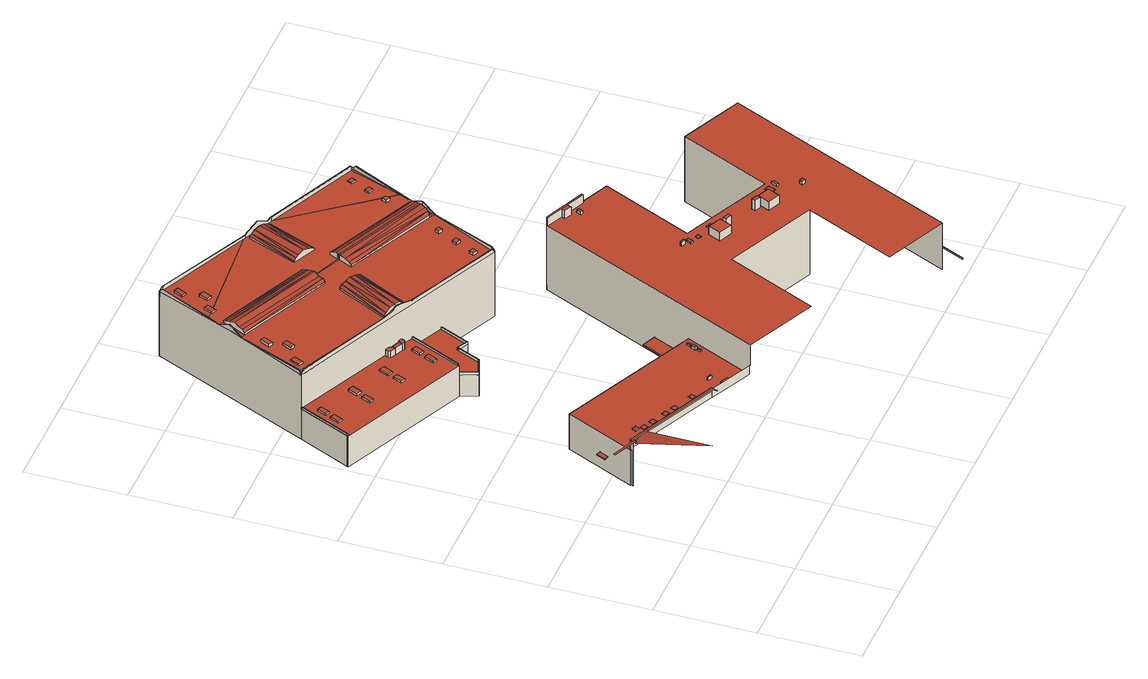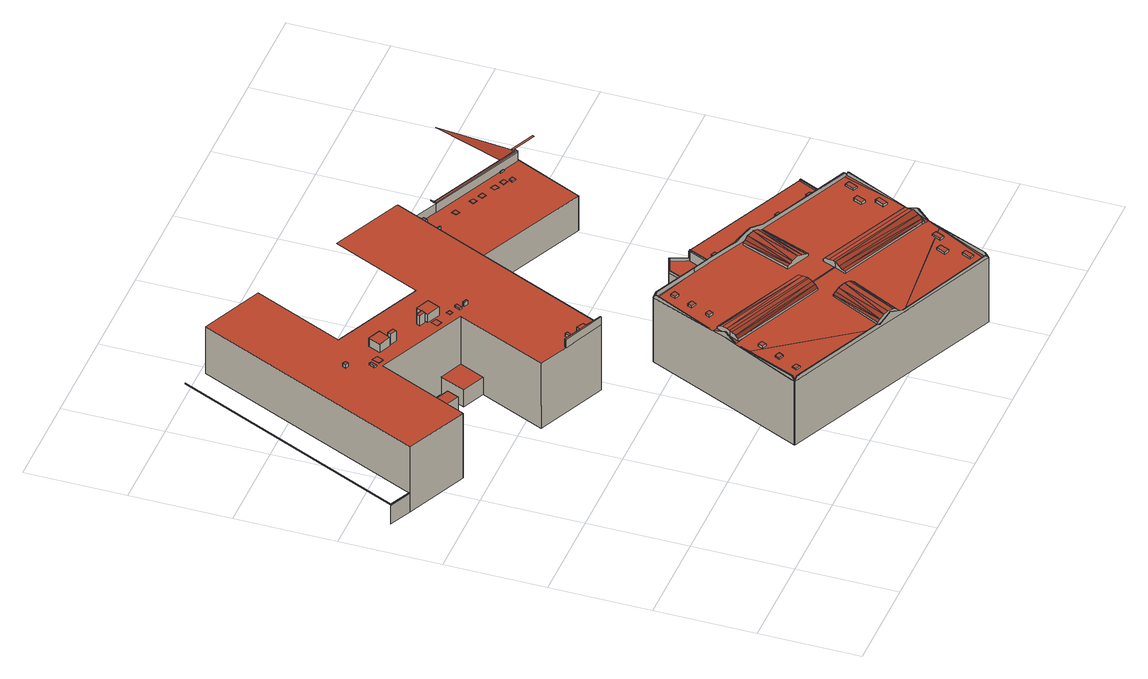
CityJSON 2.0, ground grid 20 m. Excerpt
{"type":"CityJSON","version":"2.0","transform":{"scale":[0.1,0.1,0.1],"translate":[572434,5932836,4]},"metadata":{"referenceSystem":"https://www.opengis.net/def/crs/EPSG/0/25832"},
"CityObjects":{
"building1":{"type":"Building","attributes":{"Grundfläche 2D":"19481.115884","Grundhöhe NN":"4.408"},"children":["building1-1","building1-2","building1-3","building1-4","building1-5","building1-6","building1-7","building1-8","building1-9","building1-10","building1-11","building1-12","building1-13","building1-14","building1-15","building1-16","building1-17","building1-18","building1-19","building1-20","building1-21","building1-22","building1-23","building1-24","building1-25","building1-26","building1-27","building1-28"],"geometry":[{"type":"MultiSurface","lod":"3","boundaries":[[[0,1,2,3]],[[4,5,6,7,0,3]],[[8,9,10,11,12]],[[6,5,13,14]],[[9,15,10]],[[15,9,8,16,17,18,19]],[[1,20,21,2]],[[15,19,18,22,23,24,25,26,11,10]],[[14,13,27,28,12,11,26,25,24,29,30]],[[31,7,6,32,33,34]],[[32,6,14,30]],[[35,20,1,0,7,31,34,33,36,37]],[[23,38,39,24]],[[40,32,30,29]],[[40,36,33,32]],[[41,37,36,40]],[[20,35,42,21]],[[43,44,45,46,47,48,42,35,37,41,49]],[[46,45,44,50,51,52,53,54,55,56,57,58,59,60,61,62,47]],[[53,52,63,64]],[[65,66,67,68]],[[67,66,69,70]],[[71,61,60,68,67,70]],[[66,65,72,69]],[[47,62,61,71,48]],[[73,72,65,68,60,59,74,75]],[[75,76,77,73]],[[78,76,75,74]],[[76,78,79,77]],[[74,59,58,80,79,78]],[[81,82,83,84,85,86]],[[87,88,86,85]],[[84,83,57,56,89,90]],[[57,83,91,92,80,58]],[[90,87,85,84]],[[91,93,94,92]],[[93,91,83,82]]],"semantics":{"surfaces":[{"type":"WallSurface"},{"type":"RoofSurface"}],"values":[0,0,0,0,1,1,0,0,1,0,0,1,0,0,0,0,0,0,1,0,1,0,0,0,0,0,0,1,0,0,1,0,0,0,0,0,0]}}]},
"building1-1":{"type":"BuildingInstallation","parents":["building1"],"geometry":[{"type":"MultiSurface","lod":"3","boundaries":[[[95,96,97,98]],[[34,99,98,97]],[[95,98,99,100]],[[100,31,96,95]],[[34,97,96,31]]],"semantics":{"surfaces":[{"type":"RoofSurface"},{"type":"WallSurface"}],"values":[0,1,1,1,1]}}]},
"building1-2":{"type":"BuildingInstallation","parents":["building1"],"geometry":[{"type":"MultiSurface","lod":"3","boundaries":[[[101,102,103,104]],[[105,106,103,102]],[[106,107,104,103]],[[107,108,101,104]],[[108,105,102,101]],[[105,108,107,106]]],"semantics":{"surfaces":[{"type":"RoofSurface"},{"type":"WallSurface"},{"type":"OuterCeilingSurface"}],"values":[0,1,1,1,1,2]}}]},
"building1-3":{"type":"BuildingInstallation","parents":["building1"],"geometry":[{"type":"MultiSurface","lod":"3","boundaries":[[[109,110,111,112,113]],[[111,110,114,115]],[[112,111,115,116]],[[117,109,113,112,116,118]],[[110,109,117,114]]],"semantics":{"surfaces":[{"type":"RoofSurface"},{"type":"WallSurface"}],"values":[0,1,1,1,1]}}]},
"building1-4":{"type":"BuildingInstallation","parents":["building1"],"geometry":[{"type":"MultiSurface","lod":"3","boundaries":[[[119,120,121,122,123]],[[124,121,120,119,125,126]],[[122,121,124,127]],[[123,122,127,128]],[[119,123,128,125]]],"semantics":{"surfaces":[{"type":"RoofSurface"},{"type":"WallSurface"}],"values":[0,1,1,1,1]}}]},
"building1-5":{"type":"BuildingInstallation","parents":["building1"],"geometry":[{"type":"MultiSurface","lod":"3","boundaries":[[[129,130,131,132]],[[132,131,133,134]],[[131,130,135,133]],[[129,132,134,136]],[[130,129,136,135]]],"semantics":{"surfaces":[{"type":"RoofSurface"},{"type":"WallSurface"}],"values":[0,1,1,1,1]}}]},
"building1-6":{"type":"BuildingInstallation","parents":["building1"],"geometry":[{"type":"MultiSurface","lod":"3","boundaries":[[[137,138,139,140]],[[141,142,140,139]],[[142,143,137,140]],[[138,137,143,144]],[[139,138,144,141]]],"semantics":{"surfaces":[{"type":"RoofSurface"},{"type":"WallSurface"}],"values":[0,1,1,1,1]}}]},
"building1-7":{"type":"BuildingInstallation","parents":["building1"],"geometry":[{"type":"MultiSurface","lod":"3","boundaries":[[[145,146,147,148]],[[148,147,149,150]],[[151,149,147,146]],[[150,152,145,148]],[[146,145,152,151]]],"semantics":{"surfaces":[{"type":"RoofSurface"},{"type":"WallSurface"}],"values":[0,1,1,1,1]}}]},
"building1-8":{"type":"BuildingInstallation","parents":["building1"],"geometry":[{"type":"MultiSurface","lod":"3","boundaries":[[[153,154,155,156]],[[155,154,157,158]],[[156,155,158,159]],[[153,156,159,160]],[[154,153,160,157]]],"semantics":{"surfaces":[{"type":"RoofSurface"},{"type":"WallSurface"}],"values":[0,1,1,1,1]}}]},
"building1-9":{"type":"BuildingInstallation","parents":["building1"],"geometry":[{"type":"MultiSurface","lod":"3","boundaries":[[[161,162,163,164,165]],[[166,167,162,161]],[[163,162,167,168]],[[168,169,170,165,164,163]],[[161,165,170,166]]],"semantics":{"surfaces":[{"type":"RoofSurface"},{"type":"WallSurface"}],"values":[0,1,1,1,1]}}]},
"building1-10":{"type":"BuildingInstallation","parents":["building1"],"geometry":[{"type":"MultiSurface","lod":"3","boundaries":[[[171,172,173,174]],[[174,173,175,176]],[[171,174,176,177]],[[172,171,177,178]],[[173,172,178,175]]],"semantics":{"surfaces":[{"type":"RoofSurface"},{"type":"WallSurface"}],"values":[0,1,1,1,1]}}]},
"building1-11":{"type":"BuildingInstallation","parents":["building1"],"geometry":[{"type":"MultiSurface","lod":"3","boundaries":[[[179,180,181,182]],[[182,181,183,184]],[[179,182,184,185]],[[180,179,185,186]],[[181,180,186,183]]],"semantics":{"surfaces":[{"type":"RoofSurface"},{"type":"WallSurface"}],"values":[0,1,1,1,1]}}]},
"building1-12":{"type":"BuildingInstallation","parents":["building1"],"geometry":[{"type":"MultiSurface","lod":"3","boundaries":[[[187,188,189,190]],[[190,189,191,192]],[[187,190,192,193]],[[188,187,193,194]],[[189,188,194,191]]],"semantics":{"surfaces":[{"type":"RoofSurface"},{"type":"WallSurface"}],"values":[0,1,1,1,1]}}]},
"building1-13":{"type":"BuildingInstallation","parents":["building1"],"geometry":[{"type":"MultiSurface","lod":"3","boundaries":[[[195,196,197,198]],[[197,196,199,200]],[[198,197,200,201]],[[195,198,201,202]],[[196,195,202,199]]],"semantics":{"surfaces":[{"type":"RoofSurface"},{"type":"WallSurface"}],"values":[0,1,1,1,1]}}]},
"building1-14":{"type":"BuildingInstallation","parents":["building1"],"geometry":[{"type":"MultiSurface","lod":"3","boundaries":[[[203,204,205,206]],[[207,208,206,205]],[[208,209,203,206]],[[209,210,204,203]],[[210,207,205,204]],[[210,209,208,207]]],"semantics":{"surfaces":[{"type":"RoofSurface"},{"type":"WallSurface"},{"type":"OuterCeilingSurface"}],"values":[0,1,1,1,1,2]}}]},
"building1-15":{"type":"BuildingInstallation","parents":["building1"],"geometry":[{"type":"MultiSurface","lod":"3","boundaries":[[[211,212,213,214]],[[214,213,215,216]],[[211,214,216,217]],[[212,211,217,218]],[[213,212,218,215]]],"semantics":{"surfaces":[{"type":"RoofSurface"},{"type":"WallSurface"}],"values":[0,1,1,1,1]}}]},
"building1-16":{"type":"BuildingInstallation","parents":["building1"],"geometry":[{"type":"MultiSurface","lod":"3","boundaries":[[[219,220,221,222]],[[222,221,223,224]],[[219,222,224,225]],[[220,219,225,226]],[[221,220,226,223]]],"semantics":{"surfaces":[{"type":"RoofSurface"},{"type":"WallSurface"}],"values":[0,1,1,1,1]}}]},
"building1-17":{"type":"BuildingInstallation","parents":["building1"],"geometry":[{"type":"MultiSurface","lod":"3","boundaries":[[[227,228,229,230]],[[228,227,231,232]],[[230,229,233,234]],[[227,230,234,231]],[[229,228,232,233]]],"semantics":{"surfaces":[{"type":"RoofSurface"},{"type":"WallSurface"}],"values":[0,1,1,1,1]}}]},
"building1-18":{"type":"BuildingInstallation","parents":["building1"],"geometry":[{"type":"MultiSurface","lod":"3","boundaries":[[[235,236,237,238]],[[238,237,239,240]],[[240,241,235,238]],[[241,242,236,235]],[[242,239,237,236]]],"semantics":{"surfaces":[{"type":"RoofSurface"},{"type":"WallSurface"}],"values":[0,1,1,1,1]}}]},
"building1-19":{"type":"BuildingInstallation","parents":["building1"],"geometry":[{"type":"MultiSurface","lod":"3","boundaries":[[[243,244,245,246]],[[247,248,246,245]],[[243,246,248,249]],[[249,250,244,243]],[[245,244,250,247]]],"semantics":{"surfaces":[{"type":"RoofSurface"},{"type":"WallSurface"}],"values":[0,1,1,1,1]}}]},
"building1-20":{"type":"BuildingInstallation","parents":["building1"],"geometry":[{"type":"MultiSurface","lod":"3","boundaries":[[[251,252,253,254]],[[254,253,255,256]],[[251,254,256,257]],[[252,251,257,258]],[[253,252,258,255]]],"semantics":{"surfaces":[{"type":"RoofSurface"},{"type":"WallSurface"}],"values":[0,1,1,1,1]}}]},
"building1-21":{"type":"BuildingInstallation","parents":["building1"],"geometry":[{"type":"MultiSurface","lod":"3","boundaries":[[[259,260,261,262]],[[263,264,259,262]],[[260,259,264,265]],[[265,266,261,260]]],"semantics":{"surfaces":[{"type":"RoofSurface"},{"type":"WallSurface"}],"values":[0,1,1,1]}}]},
"building1-22":{"type":"BuildingInstallation","parents":["building1"],"geometry":[{"type":"MultiSurface","lod":"3","boundaries":[[[261,267,268,269,270,262]],[[62,47,269,268]],[[47,46,270,269]],[[263,262,270,46]],[[261,266,271,267]],[[271,62,268,267]]],"semantics":{"surfaces":[{"type":"RoofSurface"},{"type":"WallSurface"}],"values":[0,1,1,1,1,1]}}]},
"building1-23":{"type":"BuildingInstallation","parents":["building1"],"geometry":[{"type":"MultiSurface","lod":"3","boundaries":[[[272,273,274,275]],[[276,277,275,274]],[[272,275,277,278]],[[278,279,273,272]],[[274,273,279,276]]],"semantics":{"surfaces":[{"type":"RoofSurface"},{"type":"WallSurface"}],"values":[0,1,1,1,1]}}]},
"building1-24":{"type":"BuildingInstallation","parents":["building1"],"geometry":[{"type":"MultiSurface","lod":"3","boundaries":[[[280,281,282,283]],[[283,282,284,285]],[[280,283,285,286]],[[281,280,286,287]],[[282,281,287,284]]],"semantics":{"surfaces":[{"type":"RoofSurface"},{"type":"WallSurface"}],"values":[0,1,1,1,1]}}]},
"building1-25":{"type":"BuildingInstallation","parents":["building1"],"geometry":[{"type":"MultiSurface","lod":"3","boundaries":[[[288,289,290,291]],[[292,293,289,288]],[[293,294,290,289]],[[291,290,294,295]],[[288,291,295,292]]],"semantics":{"surfaces":[{"type":"RoofSurface"},{"type":"WallSurface"}],"values":[0,1,1,1,1]}}]},
"building1-26":{"type":"BuildingInstallation","parents":["building1"],"geometry":[{"type":"MultiSurface","lod":"3","boundaries":[[[296,297,298,299]],[[299,298,300,301]],[[296,299,301,302]],[[297,296,302,303]],[[298,297,303,300]]],"semantics":{"surfaces":[{"type":"RoofSurface"},{"type":"WallSurface"}],"values":[0,1,1,1,1]}}]},
"building1-27":{"type":"BuildingInstallation","parents":["building1"],"geometry":[{"type":"MultiSurface","lod":"3","boundaries":[[[304,305,306,307]],[[307,306,308,309]],[[304,307,309,310]],[[305,304,310,311]],[[306,305,311,308]]],"semantics":{"surfaces":[{"type":"RoofSurface"},{"type":"WallSurface"}],"values":[0,1,1,1,1]}}]},
"building1-28":{"type":"BuildingInstallation","parents":["building1"],"geometry":[{"type":"MultiSurface","lod":"3","boundaries":[[[312,313,314,315]],[[315,314,316,317]],[[312,315,317,318]],[[313,312,318,319]],[[314,313,319,316]]],"semantics":{"surfaces":[{"type":"RoofSurface"},{"type":"WallSurface"}],"values":[0,1,1,1,1]}}]},
"building2":{"type":"Building","attributes":{"Grundfläche 2D":"2195.588853","Grundhöhe NN":"4.599"},"children":["building2-1","building2-2","building2-3","building2-4","building2-5","building2-6","building2-7","building2-8","building2-9","building2-10","building2-11","building2-12","building2-13","building2-14","building2-15","building2-16","building2-17","building2-18","building2-19","building2-20","building2-21","building2-22","building2-23","building2-24","building2-25","building2-26","building2-27","building2-28","building2-29","building2-30"],"geometry":[{"type":"Solid","lod":"3","boundaries":[[[[320,321,322]],[[323,324,321,320]],[[325,326,323,320]],[[325,327,328,326]],[[329,330,328,327]],[[331,332,330]],[[332,328,330]],[[333,334,331]],[[334,332,331]],[[335,336,333]],[[336,334,333]],[[337,334,336]],[[338,339,340,341,342,343]],[[344,345,346]],[[346,345,347,342]],[[348,339,344]],[[342,347,345,339,338,343]],[[339,345,344]],[[349,350,351]],[[349,352,350]],[[353,354,355,356]],[[357,354,353]],[[358,359,360,361,349,351,362,363,364,365,348,344,366,344,346,354,357],[367,368,369,370]],[[358,357,371]],[[371,357,353]],[[372,373,371,353,356,355]],[[373,372,355,374,375,371]],[[376,377,378,360,359,358,379,380,381]],[[381,380,379,382,383]],[[384,385,381,383,382,386,387]],[[386,388,389,390,391,392,393]],[[390,389,388,394,395,396,391]],[[397,398,399,400,401,402,403,350,352,404,405,406,384,387,386,393,407,393,392,391,408,409,410,411,412,413,414,415,416],[417,418,419,420,421,422]],[[397,416,415,423,424,425,398]],[[426,399,427,428,429]],[[399,426,429,430,401,400]],[[428,427,431,432,429]],[[364,433,429,432,431,348,365]],[[434,435,436]],[[434,437,435]],[[438,439,440,441]],[[440,437,441]],[[442,443,438]],[[443,439,438]],[[444,445,442]],[[446,445,444]],[[442,445,446,447,445,443]],[[435,437,440]],[[448,449,450]],[[451,449,448]],[[452,453,451]],[[453,449,451]],[[454,455,456,452]],[[456,453,452]],[[457,458,455]],[[456,455,458]],[[459,460,457]],[[460,458,457]],[[461,460,459]],[[462,460,461]],[[463,464,465]],[[466,467,463]],[[467,468,464,463]],[[466,469,470,471,472,473]],[[473,467,466]],[[471,474,475,472]],[[476,475,474]],[[477,478,476]],[[479,475,476]],[[479,476,478]],[[477,480,481,478]],[[482,478,481]],[[483,478,482]],[[484,485,486,487,488,489,490,491,492,493,494,495,496,497,498]],[[499,500,501,502,503,504,505,506,507]],[[508,509,510,511]],[[406,405,404,352,349,330,329,327,325,320,322]],[[349,361,335,333,331,330]],[[361,360,336,335]],[[337,336,360,378]],[[378,377,376,381,385,324,323,326,328,332,334,337]],[[406,322,321,324,385,384]],[[367,370,434,436]],[[442,438,441,437,434,370,369,446,444]],[[369,368,447,446]],[[440,439,443,445,447,368,367,436,435]],[[448,450,422,421]],[[421,420,419,418,461,459,457,455,454,452,451,448]],[[418,417,462,461]],[[458,460,462,417,422,450,449,453,456]],[[463,465,363,362,469,466]],[[362,351,470,469]],[[471,470,351,350]],[[480,477,476,474,471,350,403]],[[403,402,401,482,481,480]],[[482,401,430,483]],[[475,479,478,483,430,429,472]],[[473,472,429,433,468,467]],[[433,364,363,465,464,468]],[[341,340,512,513]],[[374,355,354,346,342,341,513,514]],[[515,516,492,517,395,394,388,386,382,379,358,371,375,374,514,518]],[[488,487,486,485,484,498,497,499,507,506,519,520,521,424,423,415,414,413,412,411,410,409,408,391,396,395,517,492,491,490,489]],[[522,512,340,339,348,431,427,399,398,425,424,521,523]],[[502,501,524,525]],[[503,502,525,526]],[[509,504,503,526,527,510]],[[528,505,504,509,508,529]],[[506,505,528,519]],[[511,510,527,530]],[[508,511,530,529]],[[494,493,531,532]],[[495,494,532,524,501,533]],[[500,534,496,495,533,501]],[[534,496,534,500]],[[496,534,500,499,497]],[[493,492,516,531]],[[526,525,524,532,531,516,515,518,514,513,512,522,523,521,520,519,528,529,530,527]]]],"semantics":{"surfaces":[{"type":"RoofSurface"},{"type":"WallSurface"},{"type":"GroundSurface"}],"values":[[0,0,0,0,0,0,0,0,0,0,0,0,0,0,0,0,0,0,0,0,0,0,0,0,0,0,0,0,0,0,0,0,0,0,0,0,0,0,0,0,0,0,0,0,0,0,0,0,0,0,0,0,0,0,0,0,0,0,0,0,0,0,0,0,0,0,0,0,0,0,0,0,0,0,0,0,1,1,1,1,1,1,1,1,1,1,1,1,1,1,1,1,1,1,1,1,1,1,1,1,1,1,1,1,1,1,1,1,1,1,1,1,1,1,1,1,1,2]]}}]},
"building2-1":{"type":"BuildingInstallation","parents":["building2"],"geometry":[{"type":"MultiSurface","lod":"3","boundaries":[[[535,536,537]],[[538,536,535]],[[539,538,535]],[[539,399,400,540,538]],[[399,541,542,543,400]],[[541,544,348,365,545,542]],[[546,547,548]],[[546,548,348]],[[348,548,366,365]],[[549,547,546]],[[550,551,546]],[[552,551,550]],[[549,546,551]],[[424,425,398,399,539,535,537]],[[431,348,544,541,399,427]],[[340,550,546,348,339]],[[551,552,553,338,345,547,549]],[[345,344,548,547]],[[344,366,365,366,548]],[[432,428,542,545,365]],[[426,400,543,542,428]],[[397,538,540,400,540]],[[536,538,397,554]]],"semantics":{"surfaces":[{"type":"RoofSurface"},{"type":"WallSurface"}],"values":[0,0,0,0,0,0,0,0,0,0,0,0,0,1,1,1,1,1,1,1,1,1,1]}}]},
"building2-2":{"type":"BuildingInstallation","parents":["building2"],"geometry":[{"type":"MultiSurface","lod":"3","boundaries":[[[555,556,557]],[[558,559,555]],[[559,556,555]],[[559,558,560]],[[560,558,358,561]],[[358,562,561]],[[563,358,564,565,359]],[[358,563,566,562]],[[564,567,387,568,569]],[[569,565,564]],[[567,386,387]],[[570,571,572,386]],[[386,572,573,387]],[[574,575,570]],[[576,575,574]],[[575,571,570]],[[577,576,574]],[[374,375,371,358,558,555,557]],[[382,386,567,564,358,379]],[[394,395,577,574,570,386,388]],[[578,389,393,572,571,575,576]],[[393,573,387,573,572]],[[383,380,579,359,563,359,565,569,568,387]],[[357,562,566,563,566]],[[357,353,561,562]],[[373,580,556,559,560,561,353,581]]],"semantics":{"surfaces":[{"type":"RoofSurface"},{"type":"WallSurface"}],"values":[0,0,0,0,0,0,0,0,0,0,0,0,0,0,0,0,0,1,1,1,1,1,1,1,1,1]}}]},
"building2-3":{"type":"BuildingInstallation","parents":["building2"],"geometry":[{"type":"MultiSurface","lod":"3","boundaries":[[[582,583,584,585]],[[585,584,586,587]],[[582,585,587,588]],[[583,582,588,589]],[[584,583,589,586]]],"semantics":{"surfaces":[{"type":"RoofSurface"},{"type":"WallSurface"}],"values":[0,1,1,1,1]}}]},
"building2-4":{"type":"BuildingInstallation","parents":["building2"],"geometry":[{"type":"MultiSurface","lod":"3","boundaries":[[[590,591,592,593]],[[593,592,594,595]],[[590,593,595,596]],[[591,590,596,597]],[[592,591,597,594]]],"semantics":{"surfaces":[{"type":"RoofSurface"},{"type":"WallSurface"}],"values":[0,1,1,1,1]}}]},
"building2-5":{"type":"BuildingInstallation","parents":["building2"],"geometry":[{"type":"MultiSurface","lod":"3","boundaries":[[[598,599,600,601,602]],[[603,600,599,604]],[[603,605,601,600]],[[605,606,602,601]],[[606,607,604,599,598,602]]],"semantics":{"surfaces":[{"type":"RoofSurface"},{"type":"WallSurface"}],"values":[0,1,1,1,1]}}]},
"building2-6":{"type":"BuildingInstallation","parents":["building2"],"geometry":[{"type":"MultiSurface","lod":"3","boundaries":[[[608,609,610,611]],[[611,610,612,613]],[[608,611,613,614]],[[609,608,614,615]],[[610,609,615,612]]],"semantics":{"surfaces":[{"type":"RoofSurface"},{"type":"WallSurface"}],"values":[0,1,1,1,1]}}]},
"building2-7":{"type":"BuildingInstallation","parents":["building2"],"geometry":[{"type":"MultiSurface","lod":"3","boundaries":[[[536,616,537]],[[536,617,616]],[[616,617,618]],[[618,617,619,620,621,622,623,624,625]],[[623,626,627,628,629,630,631,632,633,624]],[[634,635,636,637,638,639,630,629]],[[637,636,640,641,642]],[[643,642,641]],[[576,644,643]],[[644,642,643]],[[577,644,576]],[[554,416,619,617,536]],[[640,636,635,634,629,628,627,626,623,622,621,620,619,416,645,646,647,648,649,650,407,392,390,578,576,643,641]],[[625,624,633,632,631,630,639,638,637,642,644,577,395,396,391,408,409,410,411,412,413,414,415,423,424,537,616,618]]],"semantics":{"surfaces":[{"type":"RoofSurface"},{"type":"WallSurface"}],"values":[0,0,0,0,0,0,0,0,0,0,0,1,1,1]}}]},
"building2-8":{"type":"BuildingInstallation","parents":["building2"],"geometry":[{"type":"MultiSurface","lod":"3","boundaries":[[[651,652,653,654]],[[654,653,655,656]],[[651,654,656,657]],[[652,651,657,658]],[[653,652,658,655]]],"semantics":{"surfaces":[{"type":"RoofSurface"},{"type":"WallSurface"}],"values":[0,1,1,1,1]}}]},
"building2-9":{"type":"BuildingInstallation","parents":["building2"],"geometry":[{"type":"MultiSurface","lod":"3","boundaries":[[[659,660,661,662]],[[662,661,663,664]],[[659,662,664,665]],[[660,659,665,666]],[[661,660,666,663]]],"semantics":{"surfaces":[{"type":"RoofSurface"},{"type":"WallSurface"}],"values":[0,1,1,1,1]}}]},
"building2-10":{"type":"BuildingInstallation","parents":["building2"],"geometry":[{"type":"MultiSurface","lod":"3","boundaries":[[[667,668,669,670]],[[670,669,671,672]],[[667,670,672,673]],[[668,667,673,674]],[[669,668,674,671]]],"semantics":{"surfaces":[{"type":"RoofSurface"},{"type":"WallSurface"}],"values":[0,1,1,1,1]}}]},
"building2-11":{"type":"BuildingInstallation","parents":["building2"],"geometry":[{"type":"MultiSurface","lod":"3","boundaries":[[[675,676,677,678]],[[678,677,679,680]],[[675,678,680,681]],[[676,675,681,682]],[[677,676,682,679]]],"semantics":{"surfaces":[{"type":"RoofSurface"},{"type":"WallSurface"}],"values":[0,1,1,1,1]}}]},
"building2-12":{"type":"BuildingInstallation","parents":["building2"],"geometry":[{"type":"MultiSurface","lod":"3","boundaries":[[[683,684,685,686]],[[686,685,687,688]],[[683,686,688,689]],[[684,683,689,690]],[[685,684,690,687]]],"semantics":{"surfaces":[{"type":"RoofSurface"},{"type":"WallSurface"}],"values":[0,1,1,1,1]}}]},
"building2-13":{"type":"BuildingInstallation","parents":["building2"],"geometry":[{"type":"MultiSurface","lod":"3","boundaries":[[[691,692,693,694]],[[694,693,695,696]],[[691,694,696,697]],[[692,691,697,698]],[[693,692,698,695]]],"semantics":{"surfaces":[{"type":"RoofSurface"},{"type":"WallSurface"}],"values":[0,1,1,1,1]}}]},
"building2-14":{"type":"BuildingInstallation","parents":["building2"],"geometry":[{"type":"MultiSurface","lod":"3","boundaries":[[[699,700,701,702]],[[702,701,703,704]],[[699,702,704,705]],[[700,699,705,706]],[[701,700,706,703]]],"semantics":{"surfaces":[{"type":"RoofSurface"},{"type":"WallSurface"}],"values":[0,1,1,1,1]}}]},
"building2-15":{"type":"BuildingInstallation","parents":["building2"],"geometry":[{"type":"MultiSurface","lod":"3","boundaries":[[[550,707,552]],[[707,708,552]],[[709,708,707]],[[710,708,709]],[[709,711,712,710]],[[711,713,714,712]],[[715,716,713]],[[716,714,713]],[[715,717,718,716]],[[717,719,720,721,718]],[[722,723,719]],[[720,719,723]],[[557,556,722]],[[556,723,722]],[[340,341,707,550]],[[719,717,715,713,711,709,707,341,342,346,354,355,374,557,722]],[[720,723,556,580,372,356]],[[718,721,720,356,724]],[[716,718,724,725,712,714]],[[347,710,712,725]],[[347,343,553,552,708,710]]],"semantics":{"surfaces":[{"type":"RoofSurface"},{"type":"WallSurface"}],"values":[0,0,0,0,0,0,0,0,0,0,0,0,0,0,1,1,1,1,1,1,1]}}]},
"building2-16":{"type":"BuildingInstallation","parents":["building2"],"geometry":[{"type":"MultiSurface","lod":"3","boundaries":[[[726,727,728,729,534,533,730,731,732,733,734,735]],[[501,502,730,533]],[[502,503,731,730]],[[503,504,732,731]],[[504,505,733,732]],[[505,506,734,733]],[[507,735,734,506]],[[507,736,726,735]],[[736,737,727,726]],[[737,738,728,727]],[[729,728,738,739]],[[739,500,534,729]],[[534,500,501,533]]],"semantics":{"surfaces":[{"type":"RoofSurface"},{"type":"WallSurface"}],"values":[0,1,1,1,1,1,1,1,1,1,1,1,1]}}]},
"building2-17":{"type":"BuildingInstallation","parents":["building2"],"geometry":[{"type":"MultiSurface","lod":"3","boundaries":[[[740,741,742,743]],[[743,742,744,745]],[[745,746,740,743]],[[741,740,746,747]],[[747,744,742,741]]],"semantics":{"surfaces":[{"type":"RoofSurface"},{"type":"WallSurface"}],"values":[0,1,1,1,1]}}]},
"building2-18":{"type":"BuildingInstallation","parents":["building2"],"geometry":[{"type":"MultiSurface","lod":"3","boundaries":[[[748,749,750,751]],[[751,750,752,753]],[[748,751,753,754]],[[749,748,754,755]],[[750,749,755,752]]],"semantics":{"surfaces":[{"type":"RoofSurface"},{"type":"WallSurface"}],"values":[0,1,1,1,1]}}]},
"building2-19":{"type":"BuildingInstallation","parents":["building2"],"geometry":[{"type":"MultiSurface","lod":"3","boundaries":[[[756,757,758,759]],[[759,758,760,761]],[[756,759,761,762]],[[757,756,762,763]],[[758,757,763,760]]],"semantics":{"surfaces":[{"type":"RoofSurface"},{"type":"WallSurface"}],"values":[0,1,1,1,1]}}]},
"building2-20":{"type":"BuildingInstallation","parents":["building2"],"geometry":[{"type":"MultiSurface","lod":"3","boundaries":[[[764,765,766,767,768]],[[498,484,766,765,764,497]],[[767,766,484,769]],[[769,496,768,767]],[[496,497,764,768]]],"semantics":{"surfaces":[{"type":"RoofSurface"},{"type":"WallSurface"}],"values":[0,1,1,1,1]}}]},
"building2-21":{"type":"BuildingInstallation","parents":["building2"],"geometry":[{"type":"MultiSurface","lod":"3","boundaries":[[[770,771,772,773,774,775,776]],[[775,774,777,778]],[[778,489,776,775]],[[489,490,770,776]],[[490,779,771,770]],[[779,780,772,771]],[[773,772,780,781]]],"semantics":{"surfaces":[{"type":"RoofSurface"},{"type":"WallSurface"}],"values":[0,1,1,1,1,1,1]}}]},
"building2-22":{"type":"BuildingInstallation","parents":["building2"],"geometry":[{"type":"MultiSurface","lod":"3","boundaries":[[[782,783,784,785]],[[785,784,786,787]],[[782,785,787,788]],[[783,782,788,789]],[[784,783,789,786]]],"semantics":{"surfaces":[{"type":"RoofSurface"},{"type":"WallSurface"}],"values":[0,1,1,1,1]}}]},
"building2-23":{"type":"BuildingInstallation","parents":["building2"],"geometry":[{"type":"MultiSurface","lod":"3","boundaries":[[[790,791,792,793]],[[774,773,793,792]],[[794,790,793,773,781]],[[777,774,792,791,795]]],"semantics":{"surfaces":[{"type":"RoofSurface"},{"type":"WallSurface"}],"values":[0,1,1,1]}}]},
"building2-24":{"type":"BuildingInstallation","parents":["building2"],"geometry":[{"type":"MultiSurface","lod":"3","boundaries":[[[796,797,798,799]],[[799,798,800,801]],[[796,799,801,802]],[[797,796,802,803]],[[803,800,798,797]]],"semantics":{"surfaces":[{"type":"RoofSurface"},{"type":"WallSurface"}],"values":[0,1,1,1,1]}}]},
"building2-25":{"type":"BuildingInstallation","parents":["building2"],"geometry":[{"type":"MultiSurface","lod":"3","boundaries":[[[804,805,806,807]],[[807,806,808,809]],[[804,807,809,810]],[[805,804,810,811]],[[806,805,811,808]]],"semantics":{"surfaces":[{"type":"RoofSurface"},{"type":"WallSurface"}],"values":[0,1,1,1,1]}}]},
"building2-26":{"type":"BuildingInstallation","parents":["building2"],"geometry":[{"type":"MultiSurface","lod":"3","boundaries":[[[812,813,814,790,815,816]],[[790,814,791]],[[791,814,817,795]],[[815,790,794,818]],[[816,815,818,819]],[[819,485,812,816]],[[486,813,812,485]],[[814,813,486,817]]],"semantics":{"surfaces":[{"type":"RoofSurface"},{"type":"WallSurface"}],"values":[0,0,1,1,1,1,1,1]}}]},
"building2-27":{"type":"BuildingInstallation","parents":["building2"],"geometry":[{"type":"MultiSurface","lod":"3","boundaries":[[[820,821,822,823]],[[823,822,824,825]],[[820,823,825,826]],[[821,820,826,827]],[[822,821,827,824]]],"semantics":{"surfaces":[{"type":"RoofSurface"},{"type":"WallSurface"}],"values":[0,1,1,1,1]}}]},
"building2-28":{"type":"BuildingInstallation","parents":["building2"],"geometry":[{"type":"MultiSurface","lod":"3","boundaries":[[[828,829,830,831]],[[831,830,832,833]],[[828,831,833,834]],[[829,828,834,835]],[[830,829,835,832]]],"semantics":{"surfaces":[{"type":"RoofSurface"},{"type":"WallSurface"}],"values":[0,1,1,1,1]}}]},
"building2-29":{"type":"BuildingInstallation","parents":["building2"],"geometry":[{"type":"MultiSurface","lod":"3","boundaries":[[[517,836,837,838]],[[492,517,838,491]],[[492,493,836,517]],[[493,839,837,836]],[[838,837,839,491]]],"semantics":{"surfaces":[{"type":"RoofSurface"},{"type":"WallSurface"}],"values":[0,1,1,1,1]}}]},
"building2-30":{"type":"BuildingInstallation","parents":["building2"],"geometry":[{"type":"MultiSurface","lod":"3","boundaries":[[[840,841,842,843]],[[843,842,844,845]],[[840,843,845,846]],[[841,840,846,847]],[[842,841,847,844]]],"semantics":{"surfaces":[{"type":"RoofSurface"},{"type":"WallSurface"}],"values":[0,1,1,1,1]}}]},
"building3":{"type":"Building","attributes":{"Grundfläche 2D":"16.885355","Grundhöhe NN":"4.408"},"geometry":[{"type":"Solid","lod":"3","boundaries":[[[[848,849,850,851]],[[852,853,851,850]],[[853,854,848,851]],[[854,855,849,848]],[[855,852,850,849]],[[855,854,853,852]]]],"semantics":{"surfaces":[{"type":"RoofSurface"},{"type":"WallSurface"},{"type":"GroundSurface"}],"values":[[0,1,1,1,1,2]]}}]}
},
"vertices":[
[134,359,83],[132,360,83],[132,360,4],[134,359,4],[132,355,4],[132,355,102],[136,363,102],[136,363,83],[134,350,102],[136,354,102],[138,357,102],[138,357,105],[134,350,105],[132,355,105],[136,363,105],[151,351,102],[132,351,102],[144,209,124],[170,342,103],[169,343,103],[196,500,83],[196,500,4],[179,338,103],[326,271,102],[326,271,105],[170,342,105],[169,343,105],[85,376,105],[84,373,105],[328,275,105],[328,276,105],[171,347,83],[328,276,102],[328,276,83],[179,343,83],[476,373,83],[328,275,83],[414,235,83],[323,264,104],[323,264,105],[328,275,102],[414,235,102],[476,373,4],[413,233,105],[413,233,151],[414,235,151],[620,693,151],[622,696,151],[622,696,4],[414,235,105],[415,232,151],[556,168,151],[638,349,151],[822,266,151],[741,84,151],[864,29,151],[866,29,151],[1074,493,151],[949,549,151],[867,367,151],[683,450,151],[765,632,151],[706,659,151],[638,349,4],[822,266,4],[730,429,43],[753,480,43],[706,501,43],[683,450,43],[753,480,4],[706,501,4],[765,632,4],[730,429,4],[821,388,4],[867,367,43],[821,388,43],[843,439,43],[843,439,4],[890,418,43],[890,418,4],[949,549,4],[909,5,47],[1120,472,47],[1074,493,47],[1073,491,47],[1117,471,47],[907,5,47],[1117,471,45],[907,5,45],[866,29,45],[1073,491,45],[1074,493,45],[1074,493,4],[1120,472,45],[1120,472,4],
[172,350,86],[171,347,86],[179,343,86],[181,346,86],[181,346,83],[172,350,83],
[155,433,39],[147,414,39],[156,412,39],[164,430,39],[147,414,37],[156,412,37],[164,430,37],[155,433,37],
[199,375,86],[191,378,86],[188,371,86],[196,368,86],[196,369,86],[191,378,83],[188,371,83],[196,368,83],[199,375,83],[196,369,83],
[201,367,84],[201,366,84],[197,358,84],[207,354,84],[211,363,84],[197,358,83],[201,367,83],[201,366,83],[207,354,83],[211,363,83],
[227,344,84],[231,353,84],[222,358,84],[218,349,84],[222,358,83],[218,349,83],[231,353,83],[227,344,83],
[258,331,84],[261,340,84],[252,344,84],[248,335,84],[252,344,83],[248,335,83],[258,331,83],[261,340,83],
[278,321,84],[282,330,84],[273,334,84],[269,325,84],[273,334,83],[269,325,83],[282,330,83],[278,321,83],
[320,303,84],[323,312,84],[315,316,84],[311,306,84],[323,312,83],[315,316,83],[311,306,83],[320,303,83],
[365,272,93],[362,264,93],[376,257,93],[379,264,93],[380,265,93],[365,272,83],[362,264,83],[376,257,83],[379,264,83],[380,265,83],
[380,295,90],[381,298,90],[373,301,90],[372,298,90],[373,301,83],[372,298,83],[380,295,83],[381,298,83],
[446,339,87],[449,338,87],[452,346,87],[449,347,87],[452,346,83],[449,347,83],[446,339,83],[449,338,83],
[452,360,90],[448,350,90],[452,349,90],[456,358,90],[452,349,83],[456,358,83],[452,360,83],[448,350,83],
[455,362,87],[458,361,87],[461,368,87],[458,370,87],[458,361,83],[461,368,83],[458,370,83],[455,362,83],
[484,462,41],[461,412,41],[488,400,41],[511,450,41],[488,400,39],[511,450,39],[484,462,39],[461,412,39],
[653,443,160],[654,446,160],[646,450,160],[644,446,160],[646,450,151],[644,446,151],[653,443,151],[654,446,151],
[661,444,155],[656,432,155],[661,430,155],[666,442,155],[661,430,151],[666,442,151],[661,444,151],[656,432,151],
[682,422,152],[685,430,152],[678,433,152],[675,426,152],[682,422,151],[685,430,151],[678,433,151],[675,426,151],
[709,375,170],[720,400,170],[693,412,170],[682,387,170],[693,412,151],[682,387,151],[709,375,151],[720,400,151],
[713,424,152],[707,411,152],[718,406,152],[724,420,152],[718,406,151],[724,420,151],[713,424,151],[707,411,151],
[731,383,174],[734,390,174],[721,395,174],[718,388,174],[721,395,151],[718,388,151],[731,383,151],[734,390,151],
[650,671,169],[664,664,169],[667,672,169],[653,678,169],[653,678,151],[650,671,151],[664,664,151],[667,672,151],
[704,655,169],[706,659,169],[622,696,169],[620,693,169],[704,655,151],
[670,648,158],[675,646,158],[678,655,158],[674,657,158],[678,655,151],[674,657,151],[670,648,151],[675,646,151],
[799,352,174],[802,359,174],[790,365,174],[787,357,174],[790,365,151],[787,357,151],[799,352,151],[802,359,151],
[807,359,170],[796,335,170],[821,324,170],[832,348,170],[807,359,151],[796,335,151],[821,324,151],[832,348,151],
[856,343,152],[862,358,152],[851,362,152],[845,348,152],[851,362,151],[845,348,151],[856,343,151],[862,358,151],
[872,357,155],[867,345,155],[872,343,155],[877,354,155],[872,343,151],[877,354,151],[872,357,151],[867,345,151],
[893,300,159],[896,307,159],[889,309,159],[887,303,159],[889,309,151],[887,303,151],[893,300,151],[896,307,151],
[320,1014,166],[134,1093,161],[318,1010,161],[131,1099,166],[129,1095,161],[323,1022,167],[134,1107,167],[328,1033,171],[139,1118,171],[329,1036,171],[330,1037,170],[334,1046,167],[144,1130,167],[337,1053,163],[148,1138,163],[339,1059,161],[157,1140,161],[151,1143,161],[657,1074,151],[658,1072,151],[660,1077,151],[660,1079,151],[654,1082,151],[655,1079,151],[611,972,155],[611,973,155],[466,1166,151],[654,1080,151],[600,944,156],[330,1037,158],[392,1009,158],[393,1011,158],[329,1036,158],[155,1174,155],[404,1194,151],[209,1281,151],[209,1280,151],[155,1173,155],[142,1149,156],[143,1149,156],[157,1140,156],[339,1059,157],[393,1012,158],[402,1030,157],[575,952,156],[599,945,156],[599,946,156],[405,1184,151],[453,1162,151],[407,1061,156],[359,1083,156],[200,1277,151],[208,1281,151],[202,1278,151],[203,1284,151],[202,1283,151],[144,1130,157],[148,1138,157],[151,1143,156],[131,1125,158],[132,1124,158],[139,1118,158],[130,1122,158],[131,1122,158],[134,1093,156],[129,1095,156],[119,1097,156],[120,1097,156],[60,966,151],[61,965,151],[63,962,151],[65,959,151],[65,961,151],[109,1073,155],[59,964,151],[58,962,151],[60,962,151],[517,763,151],[518,763,151],[576,891,156],[575,892,156],[564,899,156],[391,977,157],[380,982,157],[328,1033,158],[320,1014,157],[318,1010,157],[254,876,151],[256,873,151],[285,860,151],[286,860,151],[287,859,151],[319,845,151],[320,844,151],[321,844,151],[389,813,151],[420,801,151],[360,957,156],[315,856,151],[291,867,151],[290,867,151],[266,878,151],[312,979,156],[514,757,151],[515,756,151],[516,758,151],[577,896,156],[589,920,157],[588,921,157],[582,926,158],[568,897,156],[590,922,158],[589,923,158],[590,945,156],[359,1083,159],[409,1182,159],[405,1184,155],[364,1081,163],[382,1073,170],[428,1173,166],[417,1179,164],[370,1078,167],[394,1067,167],[438,1169,164],[402,1064,163],[447,1165,159],[407,1061,159],[453,1162,155],[266,878,155],[317,977,164],[312,979,161],[272,876,159],[281,872,166],[326,973,167],[290,867,168],[291,867,168],[336,968,170],[304,861,166],[348,963,167],[310,858,159],[355,960,164],[315,856,155],[360,957,161],[399,1024,166],[575,952,161],[402,1030,161],[396,1017,169],[588,940,166],[590,945,161],[393,1012,170],[393,1011,170],[392,1009,171],[582,926,170],[584,931,169],[390,1006,171],[579,920,171],[386,995,169],[382,986,166],[571,903,166],[574,910,169],[380,982,161],[391,977,161],[564,899,161],[568,897,161],[319,845,75],[294,856,75],[287,859,75],[286,860,75],[285,860,75],[267,868,75],[256,873,75],[60,962,75],[58,962,75],[11,857,75],[10,855,75],[272,737,75],[273,739,75],[321,844,75],[320,844,75],[321,844,54],[273,739,54],[272,737,54],[285,704,54],[320,716,54],[340,763,54],[362,753,54],[389,813,54],[388,814,54],[352,758,44],[340,763,44],[332,745,44],[344,739,44],[660,1077,6],[660,1079,6],[203,1284,6],[59,964,6],[58,962,6],[58,962,79],[202,1283,6],[389,813,6],[514,757,6],[515,756,6],[589,920,6],[516,758,6],[272,737,6],[285,704,6],[320,716,6],[332,745,6],[362,753,6],[352,758,6],[344,739,6],[11,857,6],[10,855,6],[272,737,60],[273,739,60],
[516,758,155],[515,759,153],[515,756,153],[517,763,160],[518,763,160],[574,890,156],[589,920,170],[588,921,170],[577,896,158],[590,922,169],[589,923,169],[658,1072,160],[611,973,157],[611,972,157],[656,1073,160],[660,1077,153],[657,1074,158],[659,1078,153],[659,1078,151],[515,759,151],
[202,1283,154],[204,1282,153],[203,1284,153],[200,1277,160],[202,1278,159],[201,1277,160],[155,1174,157],[155,1173,157],[144,1149,156],[131,1125,170],[142,1145,158],[144,1150,156],[130,1122,169],[131,1122,169],[132,1124,170],[60,966,160],[61,965,160],[109,1073,157],[120,1096,156],[59,964,156],[61,965,158],[60,963,153],[58,962,153],[60,963,151],[142,1145,156],[204,1282,151],[201,1277,151],
[179,1168,158],[187,1186,158],[178,1190,158],[170,1172,158],[178,1190,154],[170,1172,155],[179,1168,155],[187,1186,154],
[519,824,158],[523,833,158],[513,837,158],[509,828,158],[513,837,154],[509,828,153],[519,824,153],[523,833,153],
[536,874,160],[531,876,160],[527,867,160],[536,864,160],[540,872,160],[527,867,155],[531,876,155],[536,864,155],[540,872,155],[536,874,155],
[625,1061,155],[629,1070,155],[620,1074,155],[616,1065,155],[620,1074,152],[616,1065,152],[625,1061,152],[629,1070,152],
[514,757,154],[510,761,160],[509,759,160],[420,801,160],[391,814,160],[389,815,160],[388,815,160],[321,846,160],[320,844,160],[321,844,160],[308,852,164],[301,855,166],[288,861,170],[287,861,170],[286,860,170],[287,859,170],[294,856,168],[319,845,161],[286,862,170],[278,865,167],[256,875,160],[256,873,160],[269,867,164],[285,860,170],[254,876,160],[65,961,160],[65,959,160],[63,962,157],[60,962,154],[391,814,151],[389,815,151],[388,815,151],[288,861,151],[287,861,151],[256,875,151],
[121,1039,160],[130,1057,160],[121,1062,160],[112,1043,160],[121,1062,155],[112,1043,154],[121,1039,154],[130,1057,155],
[128,1000,159],[136,1017,159],[127,1022,159],[119,1004,159],[127,1022,154],[119,1004,153],[128,1000,153],[136,1017,154],
[590,983,160],[594,992,160],[585,997,160],[581,987,160],[585,997,155],[581,987,155],[590,983,155],[594,992,155],
[210,1236,156],[218,1254,156],[209,1258,156],[201,1240,156],[209,1258,152],[201,1240,152],[210,1236,152],[218,1254,152],
[214,1189,158],[222,1207,158],[212,1211,158],[204,1193,158],[212,1211,153],[204,1193,154],[214,1189,154],[222,1207,153],
[608,1022,157],[612,1031,157],[602,1035,157],[598,1026,157],[602,1035,153],[598,1026,154],[608,1022,154],[612,1031,153],
[501,785,157],[505,795,157],[496,798,157],[492,789,157],[496,798,152],[492,789,152],[501,785,152],[505,795,152],
[660,1079,153],[655,1079,158],[654,1082,160],[654,1080,160],[466,1166,160],[465,1165,160],[459,1169,156],[458,1168,156],[434,1180,170],[433,1179,170],[404,1194,156],[404,1192,156],[209,1281,160],[209,1280,160],[402,1193,156],[204,1283,154],[208,1281,159],[404,1192,151],[465,1165,151],
[361,755,60],[340,765,60],[319,718,60],[286,706,60],[285,704,60],[320,716,60],[340,763,60],[362,753,60],[389,813,60],[388,814,60],[361,755,54],[340,765,54],[319,718,54],[286,706,54],
[124,848,79],[132,866,79],[123,870,79],[115,852,79],[123,870,75],[115,852,75],[124,848,75],[132,866,75],
[220,862,79],[209,867,79],[201,847,79],[212,843,79],[201,847,75],[212,843,75],[220,862,75],[209,867,75],
[273,780,79],[282,799,79],[272,803,79],[264,784,79],[272,803,75],[264,784,75],[273,780,75],[282,799,75],
[321,844,79],[320,844,79],[319,845,79],[272,739,79],[273,739,79],[272,739,75],
[256,873,89],[253,867,89],[254,861,89],[264,856,89],[267,863,89],[265,864,89],[267,868,89],[267,863,75],[265,864,75],[253,867,75],[254,861,75],[264,856,75],
[71,928,79],[62,932,79],[54,914,79],[63,910,79],[54,914,75],[63,910,75],[71,928,75],[62,932,75],
[280,849,90],[283,856,90],[267,863,90],[264,856,90],[280,849,75],[283,856,75],
[277,814,79],[287,810,79],[295,828,79],[285,832,79],[295,828,75],[285,832,75],[277,814,75],[287,810,75],
[197,836,79],[190,818,79],[199,814,79],[206,832,79],[199,814,75],[206,832,75],[197,836,75],[190,818,75],
[294,856,90],[287,859,90],[285,855,90],[285,846,90],[291,848,90],[285,855,75],[285,846,75],[291,848,75],
[41,885,79],[50,881,79],[58,899,79],[49,903,79],[58,899,75],[49,903,75],[41,885,75],[50,881,75],
[127,881,79],[138,876,79],[147,895,79],[136,900,79],[147,895,75],[136,900,75],[127,881,75],[138,876,75],
[11,857,79],[12,856,79],[60,962,79],[12,856,75],
[91,971,156],[99,989,156],[90,993,156],[82,975,156],[90,993,152],[82,975,152],[91,971,152],[99,989,152],
[819,426,38],[830,449,38],[770,476,38],[759,452,38],[770,476,4],[759,452,4],[819,426,4],[830,449,4]
]}
